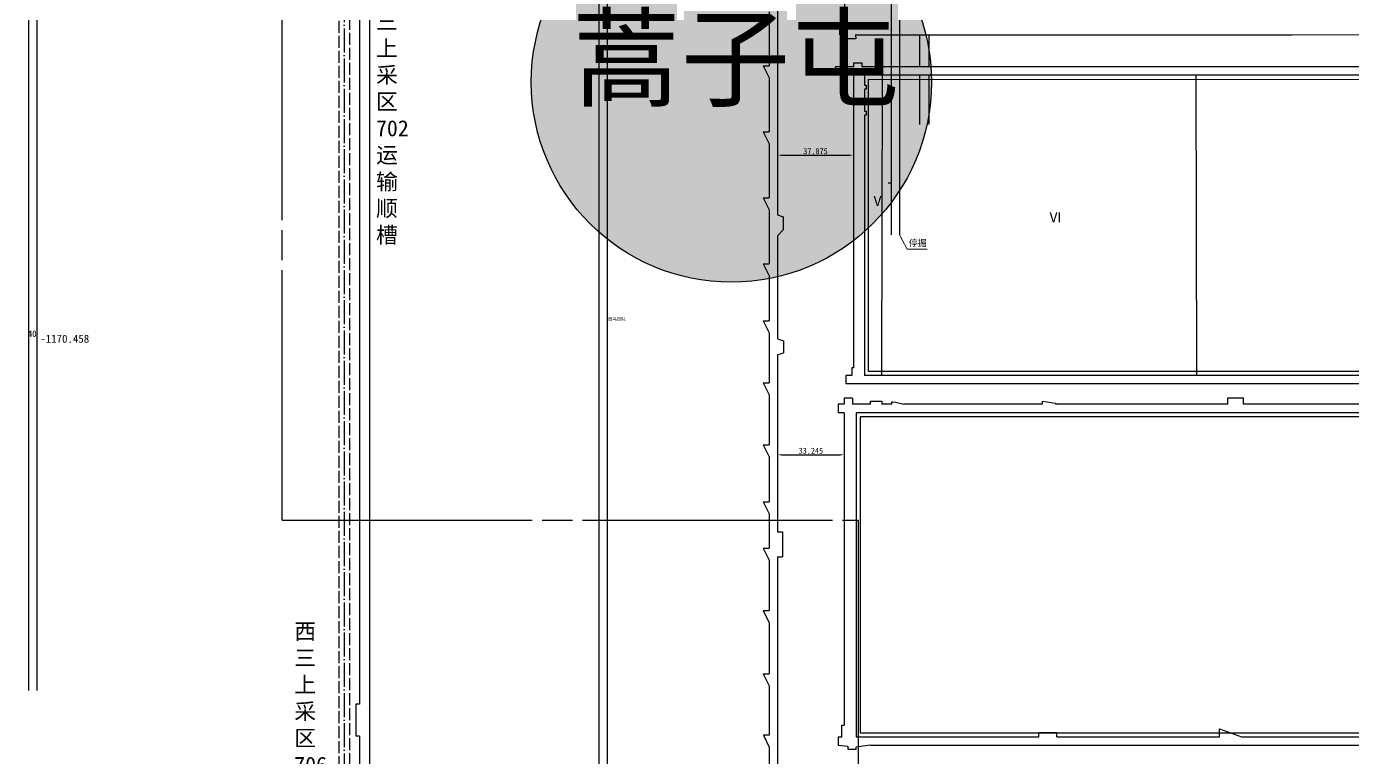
# Model space of a CAD drawing. Header units: millimetres. Extents: x 41513366 to 41522434, y 4590966 to 4600634.
# Drawn here: x 41516484 to 41517147, y 4596290 to 4596655 of the extents above; entities that cross this region are included whole.
import ezdxf

# ---------------------------------------------------------------- set-up
doc = ezdxf.new("R2010")
doc.units = ezdxf.units.MM
doc.header["$PDMODE"] = 35
doc.header["$PDSIZE"] = -5
for name, pattern in [('ACAD_ISO02W100', [15, 12, -3]), ('ACAD_ISO04W100', [30, 24, -3, 0, -3]), ('SJHD', [10, 8, -2]), ('新采区边界(5K)', [150, 125, -5, 15, -5])]:
    doc.linetypes.add(name, pattern=pattern)
doc.layers.get('0').update_dxf_attribs({"lineweight": 18})
doc.layers.get('Defpoints').update_dxf_attribs({"lineweight": 18})
for name, color, linetype, lineweight in [('12-2采区边界线', 7, 'Continuous', 18), ('12煤巷道', 7, 'Continuous', 18), ('2016年12煤进尺', 7, 'Continuous', 18), ('7煤巷道', 6, 'Continuous', 18), ('7煤巷道名称', 6, 'Continuous', 18), ('图纸改动标记', 2, 'Continuous', 18), ('岩巷', 30, 'Continuous', 18), ('工作面月末位置', 7, 'Continuous', 18), ('设计', 4, 'Continuous', 18), ('采区名称', 7, 'Continuous', 18), ('采空区工作面颜色', 6, 'Continuous', 18)]:
    doc.layers.add(name, color=color, linetype=linetype, lineweight=lineweight)
doc.styles.add('仿宋_GB2312', font='')
doc.styles.add('图签仿宋', font='')
doc.styles.add('正体', font='')
doc.styles.add('正等线体', font='simhei.ttf')
doc.styles.get('仿宋_GB2312').set_extended_font_data('宋体')
doc.styles.get('图签仿宋').set_extended_font_data('宋体')
doc.styles.get('正体').set_extended_font_data('宋体')
doc.dimstyles.new('测量用', dxfattribs={"dimtxt": 3, "dimasz": 2, "dimexe": 0, "dimexo": 0, "dimgap": 0.5, "dimtad": 1, "dimdec": 3, "dimzin": 0, "dimdsep": 46, "dimtxsty": '图签仿宋', "dimcen": 0.09, "dimdle": 4, "dimaunit": 1, "dimadec": 3, "dimazin": 2, "dimtfac": 1, "dimtdec": 3, "dimtix": 1, "dimtmove": 0, "dimatfit": 3, "dimfxl": 1, "dimtolj": 1, "dimarcsym": 1})

# ---------------------------------------------------------------- blocks, each defined once
blk = doc.blocks.new('*X49')
at = {"linetype": 'Continuous'}
blk.add_hatch(color=0, dxfattribs=at).paths.add_polyline_path([(41516920.7, 4596551.22), (41516922.13, 4596549.15), (41516921.57, 4596548.86)], flags=0)
at = {"color": 0, "linetype": 'Continuous'}
for p, q in [((41516920.7, 4596551.22), (41516924.48, 4596543.92)), ((41516924.48, 4596543.92), (41516934.48, 4596543.91))]:
    blk.add_line(p, q, dxfattribs=at)
at = {"color": 0}
blk.add_line((41516934.48, 4596543.91), (41516934.48, 4596543.91), dxfattribs=at)
blk = doc.blocks.new('*D64')
at = {"layer": '2016年12煤进尺', "color": 0, "linetype": 'Continuous', "lineweight": -2, "ltscale": 2}
blk.add_line((41516861.76, 4596441.21), (41516891, 4596441.21), dxfattribs=at)
at = {"layer": '2016年12煤进尺', "color": 0, "ltscale": 2}
for points in [[(41516861.76, 4596441.54), (41516861.76, 4596440.87), (41516859.76, 4596441.21)], [(41516891, 4596441.54), (41516891, 4596440.87), (41516893, 4596441.21)]]:
    blk.add_solid(points, dxfattribs=at)
at = {"layer": 'Defpoints', "color": 0, "ltscale": 2}
for p in [(41516859.76, 4596441.21), (41516893, 4596441.21), (41516893, 4596441.21)]:
    blk.add_point(p, dxfattribs=at)
at = {"layer": '2016年12煤进尺', "color": 0, "lineweight": -3, "ltscale": 2, "insert": (41516876.38, 4596443.21), "char_height": 3, "attachment_point": 5, "style": '图签仿宋'}
blk.add_mtext('\\A1;33.245', dxfattribs=at)
blk = doc.blocks.new('*D65')
at = {"layer": '2016年12煤进尺', "color": 0, "linetype": 'Continuous', "lineweight": -2, "ltscale": 2}
blk.add_line((41516861.76, 4596590.96), (41516895.63, 4596590.96), dxfattribs=at)
at = {"layer": '2016年12煤进尺', "color": 0, "ltscale": 2}
for points in [[(41516861.76, 4596591.29), (41516861.76, 4596590.62), (41516859.76, 4596590.96)], [(41516895.63, 4596591.29), (41516895.63, 4596590.62), (41516897.63, 4596590.96)]]:
    blk.add_solid(points, dxfattribs=at)
at = {"layer": 'Defpoints', "color": 0, "ltscale": 2}
for p in [(41516859.76, 4596590.96), (41516897.63, 4596590.96), (41516897.63, 4596590.96)]:
    blk.add_point(p, dxfattribs=at)
at = {"layer": '2016年12煤进尺', "color": 0, "lineweight": -3, "ltscale": 2, "insert": (41516878.69, 4596592.96), "char_height": 3, "attachment_point": 5, "style": '图签仿宋'}
blk.add_mtext('\\A1;37.875', dxfattribs=at)

msp = doc.modelspace()

# ---------------------------------------------------------------- hatches: boundary and pattern name
at = {"layer": '2016年12煤进尺', "lineweight": -3, "ltscale": 2}
h = msp.add_hatch(color=256, dxfattribs=at)
h.set_gradient(color1=(255, 255, 0), color2=(0, 255, 0), tint=1)
edge = h.paths.add_edge_path()
edge.add_arc((41516836.655, 4596627.472), 100, 0, 360)
edge = h.paths.add_edge_path()
edge.add_arc((41516707.44, 4593163.619), 100, 0, 360)

# ---------------------------------------------------------------- linework, layer by layer
at = {"layer": '12-2采区边界线', "linetype": '新采区边界(5K)', "lineweight": -3}
for q in [(41516612.1699, 4598584.6796), (41516900, 4596408.4962)]:
    msp.add_line((41516612.1699, 4596408.4962), q, dxfattribs=at)
msp.add_lwpolyline([(41516900, 4596408.4962), (41516900, 4593922.9795)], dxfattribs=at)
at = {"layer": '12煤巷道', "lineweight": -3}
for p, q in [((41516930.7118, 4596651.0991), (41516930.7117, 4596635.1345)), ((41516930.7117, 4596630.9345), (41516930.7116, 4596606.344))]:
    msp.add_line(p, q, dxfattribs=at)
for points in [[(41516935.3118, 4596651.187), (41516935.312, 4596635.1341)], [(41516935.312, 4596630.9341), (41516935.3122, 4596606.344)]]:
    msp.add_lwpolyline(points, dxfattribs=at)
at = {"layer": '2016年12煤进尺', "lineweight": 30, "ltscale": 2}
msp.add_circle((41516836.655, 4596627.472), 100, dxfattribs=at)
at = {"layer": '7煤巷道', "lineweight": -3}
for p, q in [((41516852.555, 4596635.634), (41516855.555, 4596629.634)), ((41516852.555, 4596635.634), (41516855.555, 4596635.634)), ((41516897.7851, 4596635.1371), (41516888.73, 4596635.1378)), ((41516888.73, 4596630.9378), (41516888.73, 4596635.1378)), ((41516897.7851, 4596635.1262), (41516897.7851, 4596637.1262)), ((41516897.7851, 4596637.1262), (41516901.7851, 4596637.1262)), ((41516901.7851, 4596637.1262), (41516901.7851, 4596635.1262)), ((41517514.108, 4596635.0884), (41516901.7851, 4596635.1368)), ((41516897.63, 4596630.9371), (41516888.73, 4596630.9378)), ((41516897.63, 4596630.9371), (41516897.63, 4596581.0011)), ((41516897.63, 4596630.9371), (41516897.63, 4596484.7)), ((41518215.0742, 4596630.833), (41516903.23, 4596630.9367)), ((41516903.23, 4596630.9367), (41516903.23, 4596625.9367)), ((41516903.23, 4596630.9367), (41516903.23, 4596625.9367)), ((41516903.23, 4596625.9367), (41516904.03, 4596625.9367)), ((41516903.23, 4596623.9367), (41516903.23, 4596612.9367)), ((41516904.03, 4596623.9367), (41516903.23, 4596623.9367)), ((41516903.23, 4596623.9367), (41516903.23, 4596612.9367)), ((41516904.03, 4596625.9367), (41516904.03, 4596623.9367)), ((41516903.23, 4596612.9367), (41516904.03, 4596612.9367)), ((41516903.23, 4596610.9367), (41516903.23, 4596581.0195)), ((41516903.23, 4596610.9367), (41516903.23, 4596480.8903)), ((41516904.03, 4596610.9367), (41516903.23, 4596610.9367)), ((41516904.03, 4596612.9367), (41516904.03, 4596610.9367)), ((41516852.555, 4596602.634), (41516855.555, 4596596.634)), ((41516852.555, 4596602.634), (41516855.555, 4596602.634)), ((41516852.555, 4596569.634), (41516855.555, 4596563.634)), ((41516852.555, 4596569.634), (41516855.555, 4596569.634)), ((41516859.755, 4596561.134), (41516862.455, 4596560.134)), ((41516862.455, 4596560.134), (41516862.455, 4596553.634)), ((41516859.755, 4596550.634), (41516862.455, 4596553.634)), ((41516852.555, 4596536.634), (41516855.555, 4596530.634)), ((41516852.555, 4596536.634), (41516855.555, 4596536.634)), ((41516852.555, 4596508.134), (41516855.555, 4596502.134)), ((41516852.555, 4596508.134), (41516855.555, 4596508.134)), ((41516852.555, 4596508.134), (41516855.555, 4596502.134)), ((41516852.555, 4596508.134), (41516855.555, 4596508.134)), ((41516859.755, 4596499.134), (41516862.655, 4596498.134)), ((41516862.655, 4596498.134), (41516862.655, 4596492.134)), ((41516859.755, 4596491.134), (41516862.655, 4596492.134)), ((41516896.83, 4596484.7), (41516896.83, 4596480.9)), ((41516897.63, 4596484.7), (41516896.83, 4596484.7)), ((41516852.555, 4596477.134), (41516855.555, 4596471.134)), ((41516852.555, 4596477.134), (41516855.555, 4596477.134)), ((41516896.83, 4596480.9), (41516893.83, 4596480.9)), ((41516893.83, 4596480.9), (41516893.83, 4596476.7)), ((41518454.731, 4596476.7), (41516893.83, 4596476.7)), ((41518454.731, 4596476.7), (41516896.83, 4596476.7)), ((41517407.978, 4596480.9), (41516903.23, 4596480.9)), ((41516906.222, 4596466.462), (41516906.222, 4596468.062)), ((41516906.222, 4596468.062), (41516911.822, 4596468.062)), ((41516911.822, 4596468.062), (41516911.822, 4596466.462)), ((41517092.51, 4596469.462), (41517084.51, 4596469.462)), ((41517084.51, 4596469.462), (41517084.51, 4596466.462)), ((41517092.51, 4596466.462), (41517092.51, 4596469.462)), ((41516916.7742, 4596467.762), (41516917.2046, 4596467.6687)), ((41516917.2046, 4596467.6687), (41516918.5921, 4596467.5031)), ((41516918.5921, 4596467.5031), (41516922.7742, 4596466.462)), ((41516992.144, 4596466.462), (41516992.144, 4596467.962)), ((41516992.144, 4596467.962), (41516998.644, 4596467.0619)), ((41516998.644, 4596467.0619), (41516998.644, 4596466.462)), ((41516852.555, 4596446.134), (41516855.555, 4596440.134)), ((41516852.555, 4596446.134), (41516855.555, 4596446.134)), ((41516852.555, 4596417.638), (41516855.555, 4596411.638)), ((41516852.555, 4596417.638), (41516855.555, 4596417.638)), ((41516859.755, 4596402.638), (41516862.255, 4596402.638)), ((41516862.255, 4596402.638), (41516862.255, 4596390.138)), ((41516852.555, 4596394.511), (41516855.555, 4596388.511)), ((41516852.555, 4596394.511), (41516855.555, 4596394.511)), ((41516859.755, 4596390.138), (41516862.255, 4596390.138)), ((41516852.555, 4596363.311), (41516855.555, 4596357.311)), ((41516852.555, 4596363.311), (41516855.555, 4596363.311)), ((41516852.555, 4596331.811), (41516855.555, 4596325.811)), ((41516852.555, 4596331.811), (41516855.555, 4596331.811)), ((41516891.9141, 4596300.262), (41516891.9141, 4596306.0572)), ((41516891.9141, 4596306.0572), (41516893, 4596306.0572)), ((41516990.232, 4596300.262), (41516990.232, 4596302.462)), ((41516990.232, 4596302.462), (41516999.232, 4596302.462)), ((41516999.232, 4596300.262), (41516999.232, 4596302.462)), ((41516855.555, 4596301.011), (41516852.655, 4596301.011)), ((41516852.655, 4596301.011), (41516855.555, 4596295.011)), ((41516855.555, 4596301.011), (41516852.655, 4596301.011)), ((41516852.655, 4596301.011), (41516855.555, 4596295.011)), ((41516906.0408, 4596296.0569), (41516898.9982, 4596295.0515)), ((41516894.7976, 4596295.5684), (41516894.7976, 4596294.045)), ((41516894.7976, 4596294.045), (41516898.9976, 4596294.045)), ((41516898.9976, 4596294.045), (41516898.9982, 4596295.0515))]:
    msp.add_line(p, q, dxfattribs=at)
at = {"layer": '7煤巷道', "color": 6, "lineweight": -3}
for p, q in [((41516650.755, 4596316.518), (41516648.955, 4596316.518)), ((41516648.955, 4596316.518), (41516648.955, 4596300.518)), ((41516650.755, 4596316.518), (41516648.955, 4596316.518)), ((41516648.955, 4596316.518), (41516648.955, 4596300.518)), ((41516650.755, 4596300.518), (41516648.955, 4596300.518)), ((41516650.755, 4596300.518), (41516648.955, 4596300.518))]:
    msp.add_line(p, q, dxfattribs=at)
for points in [[(41516655.755, 4596909.095), (41516655.755, 4596083.407)], [(41516650.755, 4596683.591), (41516650.755, 4596316.518)], [(41516650.755, 4596300.518), (41516650.755, 4596266.551)]]:
    msp.add_lwpolyline(points, dxfattribs=at)
at = {"layer": '7煤巷道', "lineweight": -3, "ltscale": 10}
msp.add_lwpolyline([(41516893.3232, 4596655.2459), (41516893.328, 4596739.8111), (41516893.328, 4596832.505)], dxfattribs=at)
at = {"layer": '7煤巷道', "lineweight": -3}
for points in [[(41516855.555, 4596662.634), (41516855.555, 4596635.634)], [(41516859.755, 4596665.8834), (41516859.755, 4596561.134)], [(41516898.6921, 4596651.0543), (41516898.7628, 4596649.0494), (41516894.6587, 4596649.0494), (41516894.6587, 4596651.0486), (41516890.822, 4596651.046), (41516890.822, 4596655.246), (41516893.3232, 4596655.2459)], [(41516898.6921, 4596651.0543), (41516941.3183, 4596651.114), (41516990.7375, 4596651.143), (41517029.9203, 4596651.113), (41517116.9095, 4596651.162), (41517207.4456, 4596651.224), (41517253.6427, 4596651.209), (41517345.7867, 4596651.176), (41517391.7941, 4596651.08), (41517438.0591, 4596651.083), (41517529.1144, 4596651.126), (41517619.54, 4596651.122), (41517713.4722, 4596651.141), (41517807.2117, 4596651.315), (41517845.6979, 4596651.312), (41517926.5364, 4596651.258)], [(41516855.555, 4596629.634), (41516855.555, 4596602.634)], [(41516855.555, 4596596.634), (41516855.555, 4596569.634)], [(41516855.555, 4596563.634), (41516855.555, 4596536.634)], [(41516859.755, 4596550.634), (41516859.755, 4596499.134)], [(41516855.555, 4596530.634), (41516855.555, 4596508.134)], [(41516855.555, 4596502.134), (41516855.555, 4596477.134)], [(41516859.755, 4596491.134), (41516859.755, 4596402.638)], [(41516855.555, 4596471.134), (41516855.555, 4596446.134)], [(41516897.2, 4596469.462), (41516893, 4596469.462)], [(41516893, 4596469.462), (41516893, 4596466.462)], [(41516897.2, 4596469.462), (41516897.2, 4596466.462)], [(41516893, 4596466.462), (41516890, 4596466.462)], [(41516890, 4596466.462), (41516890, 4596462.262)], [(41516893, 4596462.262), (41516890, 4596462.262)], [(41516893, 4596462.262), (41516893, 4596430.262)], [(41516906.222, 4596466.462), (41516897.2, 4596466.462)], [(41516940.715, 4596462.262), (41516899, 4596462.262)], [(41516899, 4596462.262), (41516899, 4596300.262)], [(41516916.7742, 4596466.462), (41516911.822, 4596466.462)], [(41516916.7742, 4596466.462), (41516916.7742, 4596467.762)], [(41516940.715, 4596466.462), (41516922.7742, 4596466.462)], [(41516992.144, 4596466.462), (41516940.715, 4596466.462)], [(41516993.17, 4596462.262), (41516940.715, 4596462.262)], [(41517109.195, 4596462.262), (41516993.17, 4596462.262)], [(41517084.51, 4596466.462), (41516998.644, 4596466.462)], [(41517109.195, 4596466.462), (41517092.51, 4596466.462)], [(41517177.194, 4596466.462), (41517109.195, 4596466.462)], [(41517230.174, 4596462.262), (41517109.195, 4596462.262)], [(41516855.555, 4596440.134), (41516855.555, 4596417.638)], [(41516893, 4596430.262), (41516893, 4596343.402)], [(41516855.555, 4596411.638), (41516855.555, 4596394.511)], [(41516855.555, 4596388.511), (41516855.555, 4596363.311)], [(41516859.755, 4596390.138), (41516859.755, 4596276.7749)], [(41516855.555, 4596357.311), (41516855.555, 4596331.811)], [(41516893, 4596343.402), (41516893, 4596306.0572)], [(41516855.555, 4596325.811), (41516855.555, 4596301.011)], [(41517080.5287, 4596300.262), (41517080.5287, 4596304.262), (41517091.5287, 4596300.262)], [(41516890, 4596300.262), (41516891.9141, 4596300.262)], [(41516890, 4596300.262), (41516890, 4596296.062)], [(41516890, 4596296.062), (41516894.7976, 4596295.5684)], [(41516899, 4596300.262), (41516927.4222, 4596300.262)], [(41516906.0408, 4596296.0569), (41516927.4216, 4596296.062)], [(41516927.4216, 4596296.062), (41516961.132, 4596296.062)], [(41516927.4222, 4596300.262), (41516961.132, 4596300.262)], [(41516961.132, 4596300.262), (41516990.232, 4596300.262)], [(41516961.132, 4596296.062), (41517032.073, 4596296.062)], [(41516999.232, 4596300.262), (41517032.073, 4596300.262)], [(41517032.073, 4596300.262), (41517080.5287, 4596300.262)], [(41517032.073, 4596296.062), (41517114.359, 4596296.062)], [(41517091.5287, 4596300.262), (41517114.359, 4596300.262)], [(41517114.359, 4596300.262), (41517167.252, 4596300.262)], [(41517114.359, 4596296.062), (41517168.966, 4596296.062)], [(41516855.555, 4596295.011), (41516855.555, 4596276.7749)]]:
    msp.add_lwpolyline(points, dxfattribs=at)
at = {"layer": '图纸改动标记', "color": 3, "linetype": 'ACAD_ISO02W100', "lineweight": -3, "ltscale": 0.5}
for points in [[(41516640.555, 4597678.131), (41516640.555, 4596062.8513)], [(41516645.755, 4597679.531), (41516645.755, 4596064.2447)]]:
    msp.add_lwpolyline(points, dxfattribs=at)
at = {"layer": '岩巷', "lineweight": -3}
for p, q in [((41516489.6, 4596861.137), (41516489.6, 4596323.4279)), ((41516770.4, 4596838.8103), (41516770.4, 4595856.836))]:
    msp.add_line(p, q, dxfattribs=at)
for points in [[(41516485.4, 4596905.5383), (41516485.4, 4596900.537), (41516484.4, 4596900.537), (41516484.4, 4596894.5773), (41516485.4, 4596894.5773), (41516485.4, 4596323.4279)], [(41516774.6, 4596861.137), (41516774.6, 4595988.203)], [(41516916.503, 4596719.1719), (41516916.503, 4596551.223)], [(41516920.703, 4596712.8071), (41516920.703, 4596551.223)], [(41516916.5029, 4596576.993), (41516914.9378, 4596576.993)]]:
    msp.add_lwpolyline(points, dxfattribs=at)
at = {"layer": '工作面月末位置', "color": 241, "lineweight": -3}
msp.add_line((41516912.0314, 4596630.936), (41516911.6195, 4596480.9), dxfattribs=at)
msp.add_lwpolyline([(41517068.711, 4596630.9236), (41517069.0737, 4596480.9)], dxfattribs=at)
at = {"layer": '设计', "color": 1, "linetype": 'ACAD_ISO04W100', "lineweight": -3, "ltscale": 0.5}
msp.add_lwpolyline([(41516643.155, 4597681.131), (41516643.155, 4596063.548)], dxfattribs=at)
at = {"layer": '采空区工作面颜色', "color": 241, "lineweight": -3}
msp.add_lwpolyline([(41516905.23, 4596628.9365), (41518204.042, 4596628.8339), (41518214.5666, 4596482.9), (41516905.23, 4596482.9)], close=True, dxfattribs=at)
at = {"layer": '采空区工作面颜色', "color": 205, "lineweight": -3}
msp.add_lwpolyline([(41518220.7794, 4596302.0989), (41518207.8387, 4596460.262), (41516901, 4596460.262), (41516901, 4596302.262), (41518220.766, 4596302.262)], dxfattribs=at)

# ---------------------------------------------------------------- block references
at = {"color": 1, "lineweight": -3}
msp.add_blockref('*X49', (0, 0), dxfattribs=at)

# ---------------------------------------------------------------- texts
at = {"layer": '2016年12煤进尺', "lineweight": -3, "ltscale": 2, "insert": (41516756.8201, 4596659.3691), "char_height": 40, "width": 217.41152, "attachment_point": 1, "style": '仿宋_GB2312'}
msp.add_mtext('蒿子屯', dxfattribs=at)
at = {"layer": '7煤巷道名称', "lineweight": -3, "insert": (41516659.0711, 4596675.0819), "char_height": 8, "width": 152.021198, "attachment_point": 1, "style": '正等线体'}
msp.add_mtext('西\\P三\\P上\\P采\\P区\\P702\\P运\\P输\\P顺\\P槽', dxfattribs=at)
at = {"layer": '岩巷', "lineweight": -3, "style": '正等线体'}
for s, insert, char_height, width, attachment_point in [('{\\H0.625x;西马四队}', (41516775.0248, 4596509.8219), 2.5, 22.357193, 1), ('40', (41516489.412, 4596501.661), 3.2, 6.498876, 6), ('-1170.458', (41516491.2539, 4596499.1809), 4, 38.224719, 4)]:
    msp.add_mtext(s, dxfattribs=dict(at, insert=insert, char_height=char_height, width=width, attachment_point=attachment_point))
at = {"layer": '工作面月末位置', "color": 241, "lineweight": -3, "char_height": 5, "attachment_point": 1, "style": '正体'}
for s, insert, width in [('Ⅴ', (41516906.2654, 4596570.6042), 33.652153), ('Ⅵ', (41516995.2216, 4596562.413), 32.749331)]:
    msp.add_mtext(s, dxfattribs=dict(at, insert=insert, width=width))
at = {"layer": '设计', "color": 1, "linetype": 'SJHD', "lineweight": -3, "insert": (41516925.2768, 4596548.6434), "char_height": 3.2, "width": 497.291819, "attachment_point": 1, "style": '仿宋_GB2312'}
msp.add_mtext('停掘', dxfattribs=at)
at = {"layer": '采区名称', "color": 6, "lineweight": -3, "insert": (41516618.2184, 4596357.0024), "char_height": 8, "width": 16.494382, "attachment_point": 1, "style": '正等线体'}
msp.add_mtext('{\\C3;西\\P三\\P上\\P采\\P区\\P706\\P回\\P风\\P顺\\P槽}', dxfattribs=at)

# ---------------------------------------------------------------- dimensions: what is measured, and where the dimension line sits
at = {"layer": '2016年12煤进尺', "color": 2, "lineweight": -3, "ltscale": 2}
for base, p1, p2, picture, middle in [((41516897.63, 4596590.9559), (41516859.755, 4596590.9559), (41516897.63, 4596590.9559), '*D65', (41516878.6925, 4596592.9559)), ((41516893, 4596441.2069), (41516859.755, 4596441.2069), (41516893, 4596441.2069), '*D64', (41516876.3775, 4596443.2069))]:
    dim = msp.add_linear_dim(base=base, p1=p1, p2=p2, dimstyle='测量用', override={"dimsah": 1, "dimtzin": 0}, dxfattribs=at)
    dim.commit()
    dim.dimension.update_dxf_attribs({"geometry": picture, "text_midpoint": middle})

doc.saveas('drawing.dxf')
